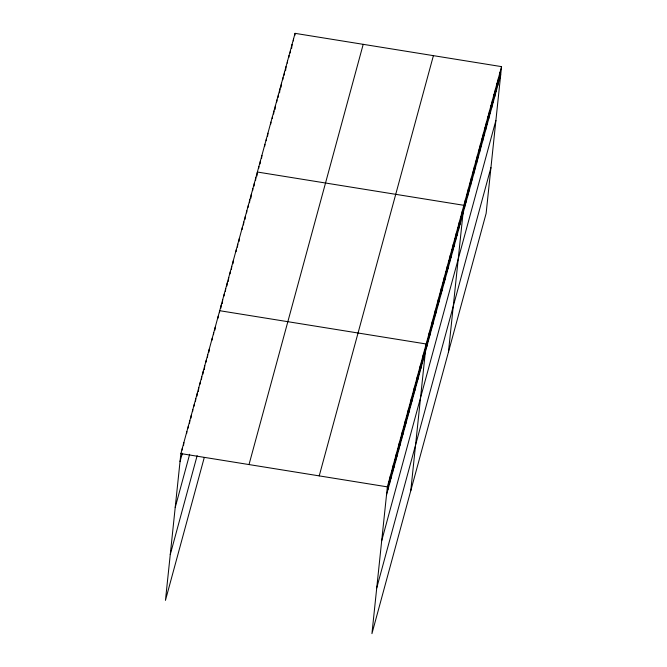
<?xml version="1.0" encoding="UTF-8"?>
<svg xmlns="http://www.w3.org/2000/svg" width="667" height="667" viewBox="0 0 667 667"><rect width="100%" height="100%" fill="white"/><g stroke="black" fill="none" stroke-linecap="round" stroke-linejoin="round"><path stroke-width="1" d="M501.551 66.633L387.36 486.868L371.936 633.65L486.126 213.415L501.551 66.633L295.064 33.35L180.874 453.585L165.449 600.367L204.277 457.487M181.524 456.12L181.841 453.11M182.158 450.092L182.374 448.091M183.55 445.606L183.867 442.596M186.643 433.608L186.852 431.599M188.136 428.114L188.344 426.105M189.52 423.62L189.837 420.61M191.012 418.126L191.329 415.116M192.613 411.631L192.821 409.621M194.105 406.136L194.314 404.127M195.489 401.642L195.806 398.633M196.99 396.148L197.307 393.138M198.374 391.654L198.799 387.635M200.075 384.15L200.292 382.141M201.467 379.656L201.784 376.647M202.96 374.162L203.277 371.152M204.344 369.676L204.769 365.658M206.053 362.173L206.261 360.163M207.437 357.679L207.754 354.669M208.929 352.184L209.246 349.175M212.023 340.187L212.231 338.177M213.515 334.692L213.732 332.683M214.907 330.198L215.224 327.189M218.001 318.209L218.209 316.2M219.493 312.715L219.701 310.705L426.188 343.989L410.764 490.77M220.894 308.171L221.211 305.161M222.294 303.627L222.711 299.608M224.012 296.073L224.22 294.064M225.413 291.529L225.729 288.519M226.922 285.976L227.239 282.966M228.322 281.432L228.748 277.422M230.04 273.879L230.248 271.878M231.441 269.335L231.757 266.325M232.95 263.79L233.267 260.78M236.068 251.692L236.285 249.683M237.469 247.149L237.785 244.139M238.978 241.604L239.295 238.594M242.096 229.506L242.313 227.497M243.497 224.962L243.814 221.953M245.006 219.418L245.323 216.4M246.623 212.865L246.832 210.855M248.124 207.32L248.341 205.311M249.533 202.776L249.85 199.758M250.934 198.232L251.351 194.214M252.651 190.679L252.86 188.669M254.052 186.135L254.369 183.125M255.561 180.582L255.878 177.572M256.962 176.038L257.379 172.028L463.865 205.311L448.441 352.093M258.679 168.484L258.888 166.483M260.08 163.94L260.397 160.93M261.589 158.396L261.906 155.386M264.707 146.298L264.916 144.289M266.216 140.754L266.425 138.744M267.617 136.21L267.934 133.2M270.735 124.112L270.944 122.103M272.244 118.568L272.453 116.558M273.645 114.024L273.962 111.005M275.046 109.48L275.471 105.461M276.763 101.926L276.98 99.917M278.164 97.382L278.481 94.364M279.573 92.838L279.99 88.819M281.074 87.285L281.499 83.275M282.791 79.732L283.008 77.731M284.2 75.188L284.509 72.178M285.601 70.644L286.018 66.633M287.319 63.09L287.527 61.089M288.828 57.545L289.036 55.536M290.228 53.001L290.437 50.992M291.629 48.458L292.046 44.447M293.347 40.904L293.555 38.894M294.856 35.359L295.064 33.35M388.011 489.403L388.861 481.374M389.503 483.909L390.353 475.879M390.995 478.414L391.846 470.385M392.496 472.92L393.338 464.891M393.989 467.425L394.831 459.388M395.481 461.923L396.323 453.893M396.973 456.428L397.815 448.399M398.466 450.934L399.308 442.905M399.958 445.439L400.8 437.41M401.451 439.945L402.293 431.916M402.943 434.45L403.785 426.421M404.435 428.956L405.286 420.927M405.928 423.462L406.778 415.433M407.429 417.967L408.271 409.93M408.921 412.464L409.763 404.435M410.413 406.97L411.256 398.941M411.906 401.476L412.748 393.447M413.398 395.981L414.24 387.952M414.891 390.487L415.733 382.458M416.383 384.992L417.225 376.963M417.875 379.498L418.718 371.469M419.368 374.004L420.21 365.975M420.86 368.509L421.711 360.472M422.353 363.006L423.203 354.977M423.853 357.512L424.696 349.483M426.847 346.473L427.697 338.444M428.356 340.929L429.198 332.891M429.865 335.376L430.707 327.347M431.374 329.832L432.216 321.802M432.883 324.287L433.725 316.258M434.384 318.734L435.234 310.705M435.893 313.19L436.735 305.161M437.402 307.645L438.244 299.616M438.911 302.093L439.753 294.064M440.412 296.548L441.262 288.519M441.921 291.004L442.763 282.975M443.43 285.451L444.272 277.422M444.939 279.907L445.781 271.878M446.448 274.362L447.29 266.333M447.949 268.809L448.799 260.78M449.458 263.265L450.3 255.236M450.967 257.72L451.809 249.691M452.476 252.168L453.318 244.139M453.977 246.623L454.827 238.594M455.486 241.079L456.328 233.05M456.995 235.534L457.837 227.497M458.504 229.982L459.346 221.953M460.013 224.437L460.855 216.408M461.514 218.893L462.364 210.855M464.532 207.796L465.374 199.766M466.041 202.251L466.883 194.222M467.542 196.698L468.392 188.669M469.051 191.154L469.893 183.125M470.56 185.609L471.402 177.58M472.069 180.057L472.911 172.028M473.578 174.512L474.42 166.483M475.079 168.968L475.93 160.939M476.588 163.415L477.43 155.386M478.097 157.871L478.939 149.842M479.606 152.326L480.448 144.297M481.115 146.773L481.958 138.744M482.616 141.229L483.467 133.2M484.125 135.684L484.967 127.655M485.634 130.14L486.476 122.103M487.143 124.587L487.986 116.558M488.644 119.043L489.495 111.014M490.153 113.498L490.995 105.461M491.662 107.946L492.504 99.917M493.171 102.401L494.014 94.372M494.681 96.857L495.523 88.828M496.181 91.304L497.032 83.275M497.69 85.76L498.532 77.731M499.199 80.215L500.042 72.186M180.032 461.614L182.274 453.368M175.221 507.404L189.653 454.277M170.26 554.577L197.14 455.661M249.016 464.566L363.207 44.33M319.226 475.888L433.408 55.653M386.518 494.897L500.709 74.662M381.707 540.687L495.889 120.452M376.747 587.86L490.937 167.625M180.874 453.585L387.36 486.868"/></g></svg>
